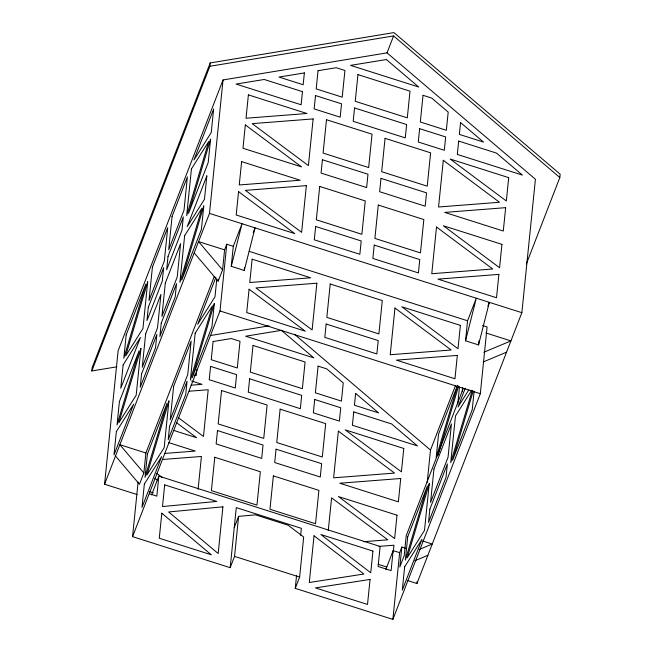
<?xml version="1.0" encoding="UTF-8"?>
<svg xmlns="http://www.w3.org/2000/svg" width="652" height="652" viewBox="0 0 652 652"><rect width="100%" height="100%" fill="white"/><g stroke="black" fill="none" stroke-linecap="round" stroke-linejoin="round"><path stroke-width="0.98" d="M116.928 366.807L91.826 370.955L92.168 367.614L210.205 62.934L393.922 32.6L560.174 174.19L559.832 177.531L526.368 263.905M137.099 494.558L104.564 484.216L118.118 350.768L223.041 79.943L387.027 52.861L535.422 179.251L521.861 312.691L416.938 583.524L407.37 580.476M482.439 325.511L487.093 326.986L480.312 393.71L392.871 619.4L295.258 588.365L299.627 577.085L303.693 537.044L288.102 525.202L255.56 514.86L238.616 516.36L234.549 556.392L230.18 567.68L132.56 536.645L138.102 482.048M115.494 456.001L139.487 484.297L143.864 473.01L145.893 452.993L214.329 276.35M392.871 619.4L399.652 552.676L393.14 550.606L391.11 570.622L378.095 566.49L380.124 546.474L158.86 476.123L156.83 496.148L149.389 493.776M91.826 370.955L209.871 66.268L210.205 62.934M104.564 484.216L209.488 213.383L223.041 79.943M196.831 369.537L196.211 375.593L194.296 374.99M216.757 279.309L214.981 296.823L197.678 324.248L215.893 277.23M194.19 252.878L218.184 281.175L218.387 279.17M198.102 489.261L201.435 456.465L162.47 459.489M218.184 281.175L222.56 269.887L224.59 249.871L226.774 244.231L233.286 246.301L231.248 266.318L244.264 270.458L255.046 227.866L253.22 232.568M132.56 536.645L220.001 310.955L226.774 244.231M244.264 270.458L244.573 267.45M230.18 567.68L236.277 507.623L301.354 528.316L300.645 535.325M295.258 588.365L296.578 575.357M328.258 530.638L331.591 497.843L387.785 539.815L363.808 541.682M393.262 552.032L393.955 545.219L378.975 546.384M405.691 548.259L401.836 547.036L399.806 567.053L404.175 555.765L406.212 535.748L463.336 388.307M416.938 583.524L417.141 581.502M427.207 482.423L430.491 450.076L455.438 385.682M457.761 403.947L459.473 387.052M465.536 340.8L467.565 320.784L476.31 298.208L465.536 340.8L478.552 344.932L489.326 302.349L487.867 306.114M462.227 391.746L462.635 387.704M478.552 344.932L478.951 340.931M474.126 391.118L472.244 409.611L452.569 460.385L473.165 391.135M231.248 266.318L242.031 223.734L233.286 246.301M457.362 386.326L436.188 457.533L438.56 434.183L457.508 385.283M438.038 455.226L458.633 385.968M472.195 390.507L450.728 462.692L455.471 415.984L471.689 390.271M151.574 494.933L158.86 476.123M387.027 52.861L393.58 35.933L559.832 177.531M234.247 527.639L238.616 516.36M385.854 569.416L393.14 550.606M399.652 552.676L401.836 547.036M465.283 388.201L457.997 407.011L468.804 389.863M483.808 352.259L510.932 340.906L485.87 332.936M483.173 361.974L506.563 352.186M419.146 549.506L432.243 544.029L422.602 540.964M414.77 560.793L427.867 555.308M209.871 66.268L393.58 35.933M210.107 335.576L269.105 325.837M191.052 385.185L202.038 384.338L191.566 381.004M189.227 391.216L208.208 389.741L203.465 436.449L178.216 417.59M164.296 453.466L195.266 451.062L168.599 442.578M209.488 213.383L521.861 312.691M249.211 251.362L467.565 320.784M224.59 249.871L198.558 241.599L222.56 269.887M220.001 310.955L480.312 393.71M173.579 430.385L196.619 437.712L176.26 422.504M145.893 452.993L119.862 444.721L143.864 473.01M149.512 491.616L153.359 492.839M378.144 564.298L386.783 567.044M234.549 556.392L299.627 577.085M156.782 473.36L162.478 477.623M154.817 478.283L157.262 480.108M294.468 334.223L430.491 450.076M116.358 431.616L113.986 454.974L133.66 404.191L116.358 431.616M119.406 401.591L117.034 424.949L139.08 350.817L119.406 401.591M123.13 364.9L120.759 388.25L140.433 337.467L123.13 364.9M126.186 334.867L123.815 358.225L145.861 284.093L126.186 334.867M140.93 348.51L136.178 395.21L118.884 422.643L140.93 348.51M147.702 281.786L142.959 328.494L125.657 355.919L147.702 281.786M141.574 373.922L140.213 387.264L155.518 347.769L156.871 334.427L141.574 373.922M145.64 333.889L142.25 367.247L157.548 327.752L160.938 294.394L145.64 333.889M148.346 307.198L146.993 320.539L162.291 281.045L163.652 267.703L148.346 307.198M152.413 267.165L149.023 300.523L164.328 261.028L167.719 227.67L152.413 267.165M144.353 484.045L141.981 507.403L161.655 456.62L144.353 484.045M147.401 454.02L145.029 477.378L167.075 403.246L147.401 454.02M161.248 323.139L159.887 336.481L175.192 296.986L176.545 283.644L161.248 323.139M165.315 283.107L161.924 316.464L177.222 276.97L180.612 243.612L165.315 283.107M168.02 256.415L166.667 269.765L181.965 230.27L183.326 216.92L168.02 256.415M172.087 216.382L168.697 249.749L184.003 210.246L187.393 176.888L172.087 216.382M184.646 235.665L179.903 282.365L201.949 208.232L184.646 235.665M191.427 168.941L186.676 215.649L208.721 141.508L191.427 168.941M168.925 400.939L164.182 447.647L146.879 475.072L168.925 400.939M169.569 426.351L168.216 439.692L185.698 394.558L187.059 381.208L169.569 426.351M173.636 386.318L170.245 419.676L187.735 374.541L191.126 341.175L173.636 386.318M161.81 513.222L159.267 538.242L211.329 554.795L161.81 513.222M164.687 484.868L162.487 506.555L216.757 501.421L164.687 484.868M203.791 205.926L201.419 229.284L181.745 280.058L203.791 205.926M206.847 175.901L204.475 199.259L187.173 226.684L206.847 175.901M210.572 139.21L208.2 162.56L188.526 213.343L210.572 139.21M213.62 109.177L211.248 132.535L193.946 159.96L213.62 109.177M195.16 333.229L190.408 379.937L212.454 305.804L195.16 333.229M214.304 303.498L211.933 326.848L192.258 377.63L214.304 303.498M210.58 366.391L209.227 379.733L235.258 388.005L236.611 374.664L210.58 366.391M213.106 341.518L211.256 359.717L237.295 367.989L240.001 341.306L231.321 338.543L213.106 341.518M238.567 191.639L236.195 214.989L294.769 233.612L238.567 191.639M241.623 161.614L239.251 184.964L300.189 180.229L241.623 161.614M245.348 124.915L242.976 148.265L301.542 166.888L245.348 124.915M248.396 94.89L246.024 118.24L306.97 113.505L248.396 94.89M214.785 457.264L211.395 490.63L256.953 505.113L260.344 471.746L214.785 457.264M217.499 430.573L216.146 443.922L261.697 458.405L263.049 445.055L217.499 430.573M221.566 390.54L218.175 423.906L263.734 438.388L267.116 405.022L221.566 390.54M222.919 506.824L218.175 553.532L168.656 511.959L222.919 506.824M249.08 289.203L246.709 312.561L305.275 331.175L249.08 289.203M252.128 259.178L249.757 282.528L310.702 277.801L252.128 259.178M249.626 378.804L248.273 392.145L300.336 408.698L301.689 395.356L249.626 378.804M253.017 345.438L250.311 372.129L302.373 388.682L305.079 361.99L253.017 345.438M302.471 91.639L301.134 104.768L236.057 84.075L264.223 79.479L302.471 91.639M304.37 72.918L303.172 84.752L278.999 77.066L304.37 72.918M273.359 475.887L269.969 509.245L315.527 523.727L318.909 490.369L273.359 475.887M276.065 449.195L274.712 462.545L320.271 477.028L321.623 463.678L276.065 449.195M280.132 409.163L276.75 442.521L322.3 457.003L325.69 423.645L280.132 409.163M306.358 185.633L301.615 232.34L245.413 190.368L306.358 185.633M313.139 118.917L308.396 165.616L252.194 123.644L313.139 118.917M315.511 95.559L314.15 108.908L340.181 117.181L341.542 103.839L315.511 95.559M318.037 70.693L316.187 88.892L342.218 97.164L344.932 70.473L336.253 67.718L318.037 70.693M315.649 226.472L314.288 239.814L359.847 254.296L361.2 240.955L315.649 226.472M319.716 186.439L316.326 219.797L361.876 234.28L365.267 200.922L319.716 186.439M322.422 159.748L321.069 173.09L366.628 187.572L367.981 174.231L322.422 159.748M326.489 119.715L323.099 153.073L368.657 167.556L372.047 134.198L326.489 119.715M316.872 283.204L312.129 329.912L255.926 287.94L316.872 283.204M314.704 399.489L313.351 412.838L339.382 421.111L340.735 407.769L314.704 399.489M318.094 366.131L315.389 392.822L341.42 401.094L343.262 382.895L326.774 368.885L318.094 366.131M326.155 324.036L324.802 337.386L376.864 353.938L378.217 340.588L326.155 324.036M330.222 284.003L326.831 317.369L378.902 333.922L382.284 300.556L330.222 284.003M354.558 107.971L353.197 121.321L405.267 137.874L406.62 124.524L354.558 107.971M357.948 74.613L355.234 101.304L407.296 117.849L410.01 91.166L357.948 74.613M314.036 535.789L309.284 582.497L363.889 574.029L314.036 535.789M338.364 431.119L333.62 477.826L394.566 473.091L338.364 431.119M353.751 411.901L352.398 425.251L417.476 445.935L391.559 423.922L353.751 411.901M355.633 393.4L354.435 405.234L378.608 412.92L355.633 393.4M374.215 245.095L372.862 258.437L418.421 272.919L419.774 259.577L374.215 245.095M378.282 205.062L374.892 238.42L420.45 252.903L423.841 219.545L378.282 205.062M380.996 178.371L379.643 191.712L425.194 206.195L426.547 192.853L380.996 178.371M385.063 138.338L381.673 171.696L427.231 186.179L430.613 152.821L385.063 138.338M394.965 308.029L390.222 354.737L451.16 350.002L394.965 308.029M370.059 579.432L367.516 604.453L315.454 587.9L370.059 579.432M372.944 551.07L370.735 572.758L320.882 534.526L372.944 551.07M419.635 128.664L418.282 142.006L444.314 150.286L445.666 136.936L419.635 128.664M423.026 95.298L420.312 121.989L446.343 130.27L448.193 112.071L431.697 98.061L423.026 95.298M397.003 515.194L394.631 538.552L338.437 496.571L397.003 515.194M400.735 478.495L398.364 501.853L339.79 483.23L400.735 478.495M403.784 448.47L401.412 471.828L345.218 429.855L403.784 448.47M436.514 227.018L431.771 273.718L492.716 268.991L436.514 227.018M443.295 160.294L438.551 207.002L499.489 202.267L443.295 160.294M404.664 566.808L402.292 590.158L421.966 539.375L404.664 566.808M407.72 536.783L405.348 560.133L427.394 486.001L407.72 536.783M458.682 141.076L457.329 154.418L522.407 175.111L496.49 153.098L458.682 141.076M460.556 122.576L459.358 134.402L483.531 142.087L460.556 122.576M429.236 483.694L424.493 530.402L407.19 557.827L429.236 483.694M429.88 509.106L428.527 522.456L446.017 477.313L447.37 463.971L429.88 509.106M433.947 469.073L430.556 502.431L448.046 457.296L451.437 423.939L433.947 469.073M457.329 355.413L454.957 378.763L396.392 360.14L457.329 355.413M460.377 325.381L458.006 348.738L401.811 306.766L460.377 325.381M498.886 274.394L496.514 297.744L437.94 279.129L498.886 274.394M501.934 244.37L499.562 267.719L443.36 225.747L501.934 244.37M505.659 207.67L503.287 231.02L444.721 212.405L505.659 207.67M508.707 177.646L506.335 200.995L450.141 159.023L508.707 177.646M386.351 59.536L350.564 65.379L418.739 87.05L386.351 59.536M281.419 330.36L245.641 336.204L313.816 357.883L281.419 330.36"/></g></svg>
